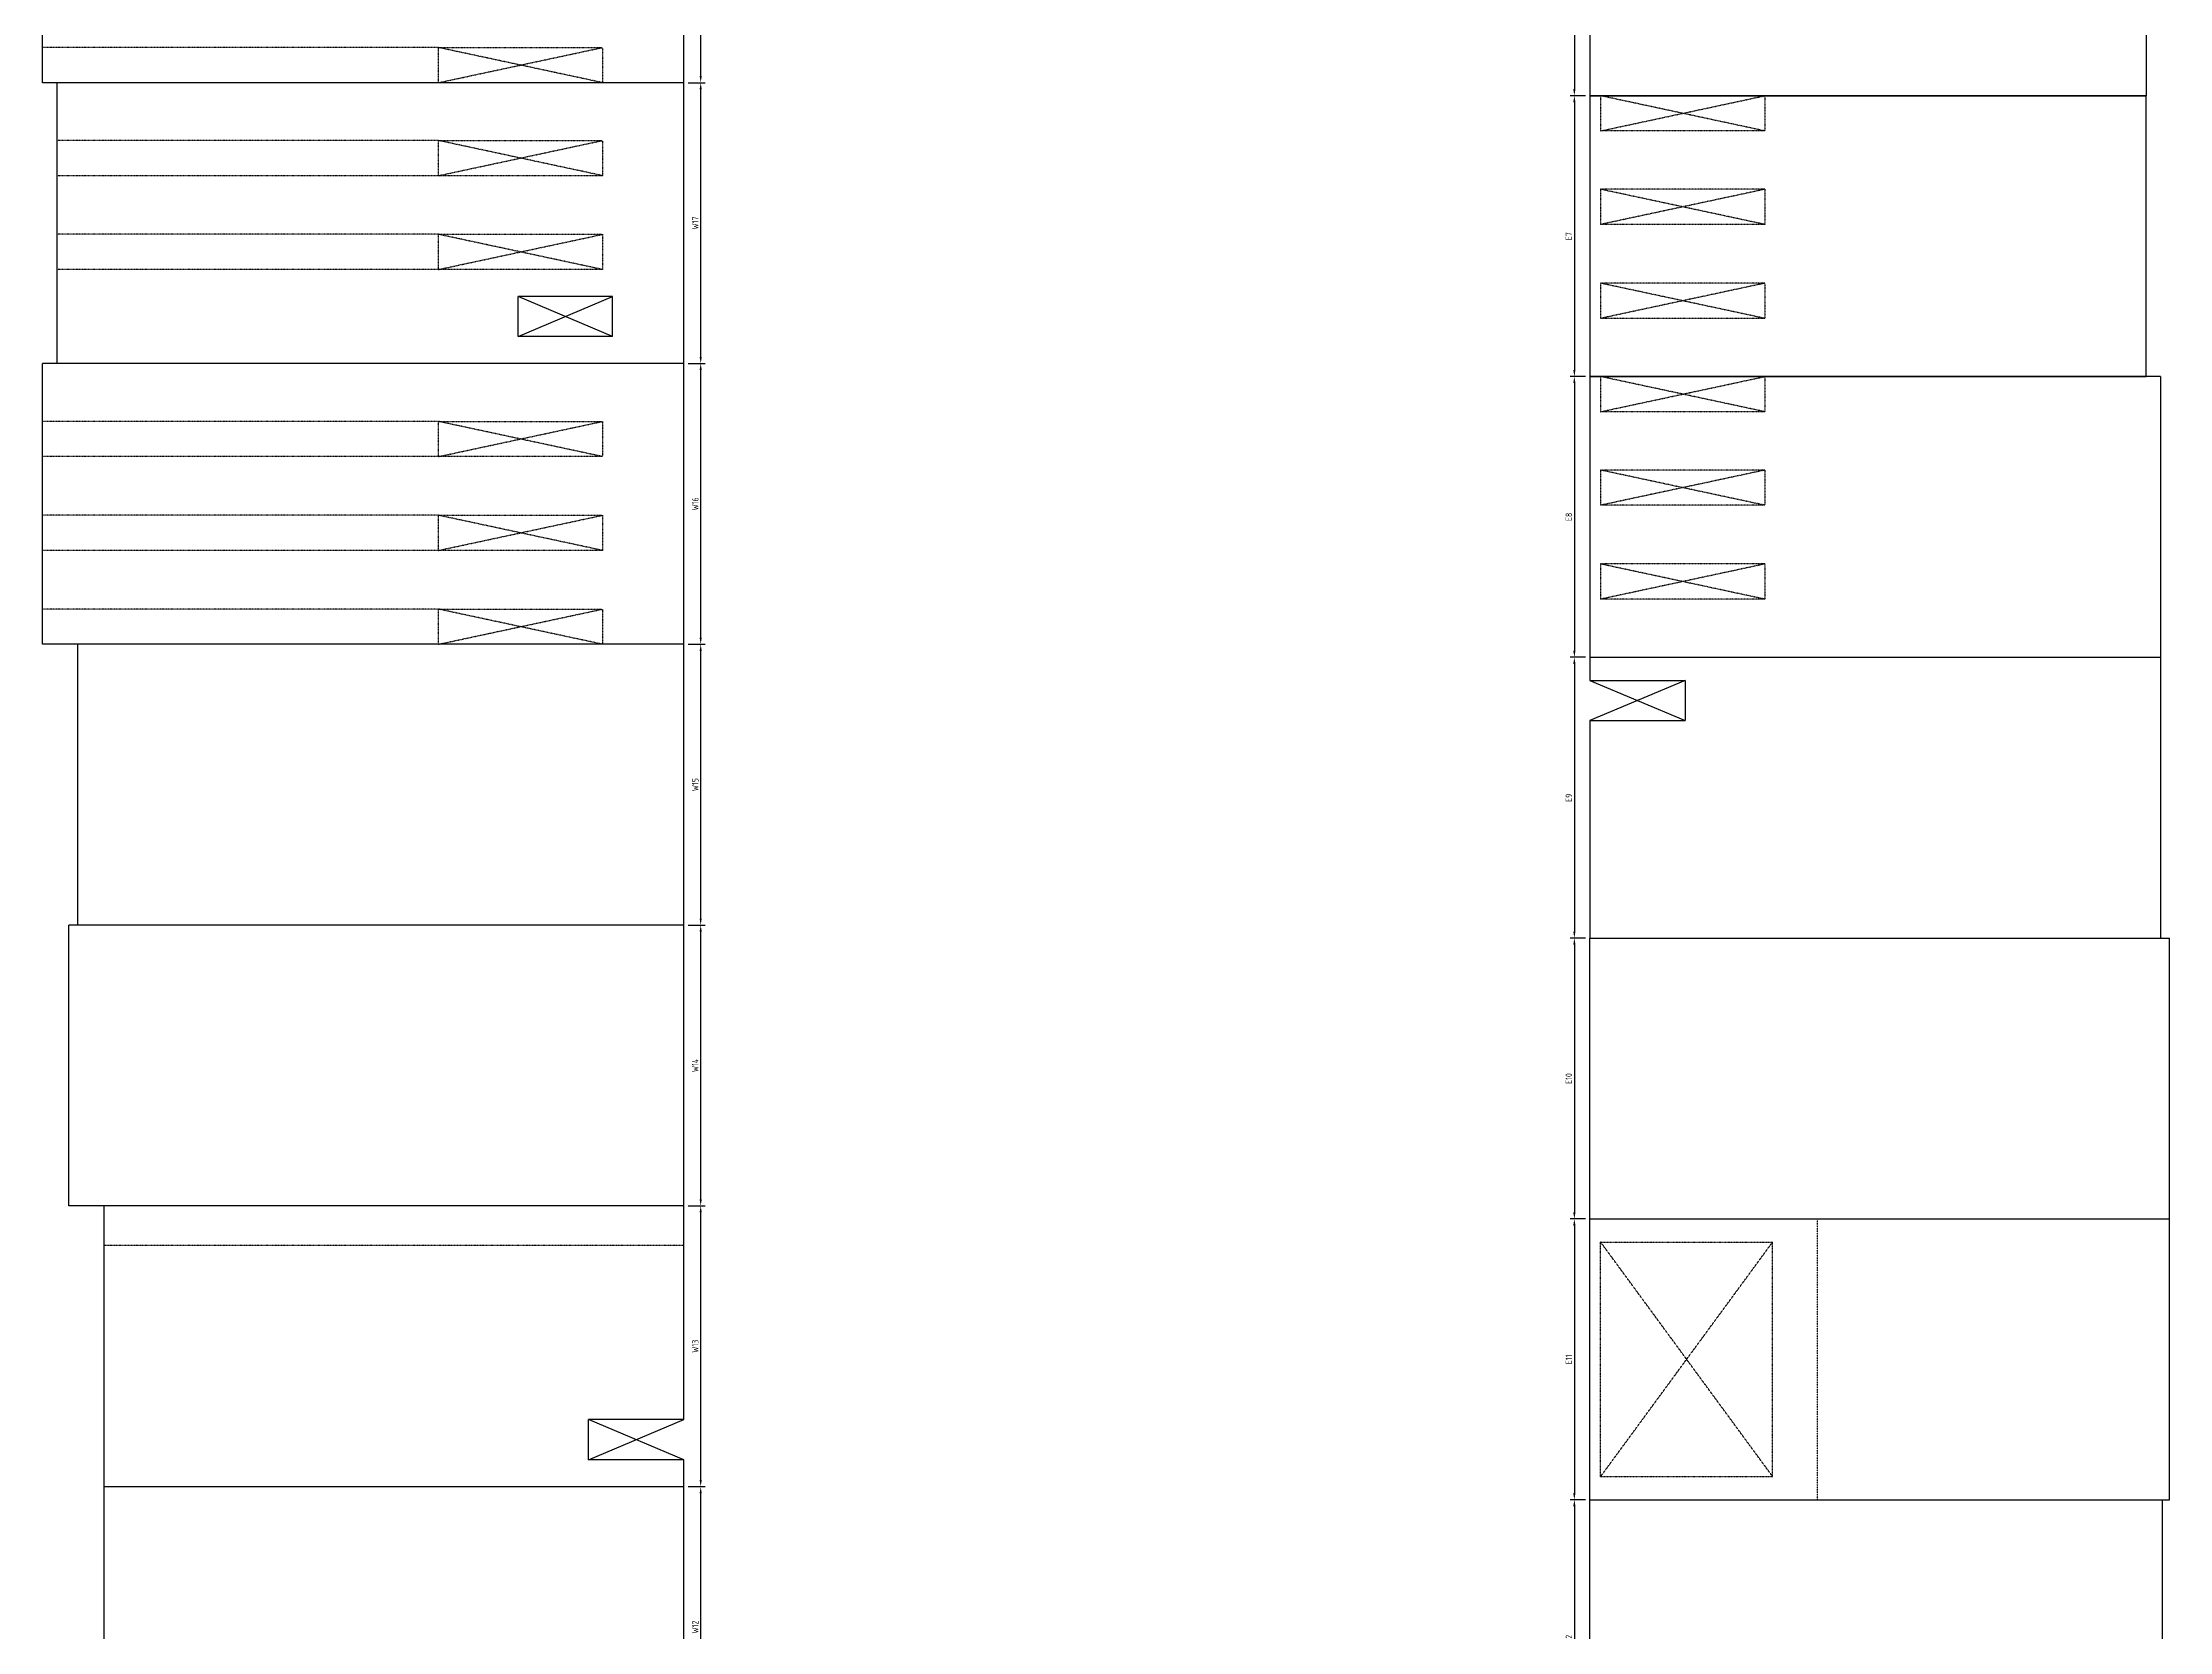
# Model space of a CAD drawing. Header units: inches. Extents: x -10781 to 50822, y -3854 to 38989.
# Drawn here: x -4208 to -2032, y 14758 to 16383 of the extents above; entities that cross this region are included whole.
import ezdxf

# ---------------------------------------------------------------- set-up
doc = ezdxf.new("R2010")
doc.units = ezdxf.units.IN
doc.header["$LTSCALE"] = 0.025
doc.header["$MEASUREMENT"] = 0
doc.linetypes.add('HIDDEN', pattern=[6, 3, -3])
doc.layers.get('Defpoints').update_dxf_attribs({"linetype": 'CONTINUOUS'})
for name, color, linetype in [('0-35', 3, 'CONTINUOUS'), ('0-50', 10, 'CONTINUOUS'), ('hidden', 7, 'HIDDEN')]:
    doc.layers.add(name, color=color, linetype=linetype)
doc.styles.add('AR', font='ARCHQUIK.shx', dxfattribs={"width": 0.8})
doc.dimstyles.new('CADS_DIM_48', dxfattribs={"dimscale": 48, "dimtxt": 0.09375, "dimasz": 0.09375, "dimexe": 0.0625, "dimexo": 0.0625, "dimgap": 0.09375, "dimtad": 0, "dimtih": 1, "dimtoh": 1, "dimzin": 1, "dimdsep": 46, "dimlunit": 4, "dimtxsty": 'AR', "dimblk": 'CLOSED', "dimcen": 0.1875, "dimadec": 0, "dimazin": 0, "dimtfac": 1, "dimtofl": 0, "dimtmove": 0, "dimatfit": 1, "dimldrblk": 'DOTBLANK', "dimfxl": 1, "dimtzin": 0, "dimarcsym": 0})

# ---------------------------------------------------------------- blocks, each defined once
blk = doc.blocks.new('*D179')
at = {"layer": '0-35', "color": 0, "lineweight": -2, "transparency": 16777216}
for p, q in [((-3547.9, 14906.2), (-3530.5, 14906.2)), ((-3535, 14625.7), (-3535, 14899.4)), ((-3547.9, 14618.9), (-3530.5, 14618.9))]:
    blk.add_line(p, q, dxfattribs=at)
at = {"layer": '0-35', "color": 0, "transparency": 16777216}
for points in [[(-3536.1, 14899.4), (-3533.9, 14899.4), (-3535, 14906.2)], [(-3536.1, 14625.7), (-3533.9, 14625.7), (-3535, 14618.9)]]:
    blk.add_solid(points, dxfattribs=at)
at = {"layer": 'Defpoints', "color": 0, "transparency": 16777216}
for p in [(-3552.4, 14906.2), (-3535, 14906.2), (-3552.4, 14618.9)]:
    blk.add_point(p, dxfattribs=at)
at = {"layer": '0-35', "color": 0, "transparency": 16777216, "insert": (-3540.6, 14762.5), "char_height": 6.75, "attachment_point": 5, "rotation": 90, "style": 'AR'}
blk.add_mtext('W12', dxfattribs=at)
blk = doc.blocks.new('_DotBlank')
at = {"layer": '0-35', "color": 0, "lineweight": -2}
blk.add_line((-0.5, 0), (-1, 0), dxfattribs=at)
blk.add_circle((0, 0), 0.5, dxfattribs=at)
blk = doc.blocks.new('*D180')
at = {"layer": '0-35', "color": 0, "lineweight": -2, "transparency": 16777216}
for p, q in [((-3547.9, 15193.4), (-3530.5, 15193.4)), ((-3535, 14912.9), (-3535, 15186.7)), ((-3547.9, 14906.2), (-3530.5, 14906.2))]:
    blk.add_line(p, q, dxfattribs=at)
at = {"layer": '0-35', "color": 0, "transparency": 16777216}
for points in [[(-3536.1, 15186.7), (-3533.9, 15186.7), (-3535, 15193.4)], [(-3536.1, 14912.9), (-3533.9, 14912.9), (-3535, 14906.2)]]:
    blk.add_solid(points, dxfattribs=at)
at = {"layer": 'Defpoints', "color": 0, "transparency": 16777216}
for p in [(-3552.4, 15193.4), (-3535, 15193.4), (-3552.4, 14906.2)]:
    blk.add_point(p, dxfattribs=at)
at = {"layer": '0-35', "color": 0, "transparency": 16777216, "insert": (-3540.6, 15049.8), "char_height": 6.75, "attachment_point": 5, "rotation": 90, "style": 'AR'}
blk.add_mtext('W13', dxfattribs=at)
blk = doc.blocks.new('*D181')
at = {"layer": '0-35', "color": 0, "lineweight": -2, "transparency": 16777216}
for p, q in [((-3547.9, 15480.7), (-3530.5, 15480.7)), ((-3535, 15200.2), (-3535, 15473.9)), ((-3547.9, 15193.4), (-3530.5, 15193.4))]:
    blk.add_line(p, q, dxfattribs=at)
at = {"layer": '0-35', "color": 0, "transparency": 16777216}
for points in [[(-3536.1, 15473.9), (-3533.9, 15473.9), (-3535, 15480.7)], [(-3536.1, 15200.2), (-3533.9, 15200.2), (-3535, 15193.4)]]:
    blk.add_solid(points, dxfattribs=at)
at = {"layer": 'Defpoints', "color": 0, "transparency": 16777216}
for p in [(-3552.4, 15480.7), (-3535, 15480.7), (-3552.4, 15193.4)]:
    blk.add_point(p, dxfattribs=at)
at = {"layer": '0-35', "color": 0, "transparency": 16777216, "insert": (-3540.6, 15337), "char_height": 6.75, "attachment_point": 5, "rotation": 90, "style": 'AR'}
blk.add_mtext('W14', dxfattribs=at)
blk = doc.blocks.new('*D182')
at = {"layer": '0-35', "color": 0, "lineweight": -2, "transparency": 16777216}
for p, q in [((-3547.9, 15767.9), (-3530.5, 15767.9)), ((-3535, 15487.4), (-3535, 15761.2)), ((-3547.9, 15480.7), (-3530.5, 15480.7))]:
    blk.add_line(p, q, dxfattribs=at)
at = {"layer": '0-35', "color": 0, "transparency": 16777216}
for points in [[(-3536.1, 15761.2), (-3533.9, 15761.2), (-3535, 15767.9)], [(-3536.1, 15487.4), (-3533.9, 15487.4), (-3535, 15480.7)]]:
    blk.add_solid(points, dxfattribs=at)
at = {"layer": 'Defpoints', "color": 0, "transparency": 16777216}
for p in [(-3552.4, 15767.9), (-3535, 15767.9), (-3552.4, 15480.7)]:
    blk.add_point(p, dxfattribs=at)
at = {"layer": '0-35', "color": 0, "transparency": 16777216, "insert": (-3540.6, 15624.3), "char_height": 6.75, "attachment_point": 5, "rotation": 90, "style": 'AR'}
blk.add_mtext('W15', dxfattribs=at)
blk = doc.blocks.new('*D183')
at = {"layer": '0-35', "color": 0, "lineweight": -2, "transparency": 16777216}
for p, q in [((-3547.9, 16055.2), (-3530.5, 16055.2)), ((-3535, 15774.7), (-3535, 16048.4)), ((-3547.9, 15767.9), (-3530.5, 15767.9))]:
    blk.add_line(p, q, dxfattribs=at)
at = {"layer": '0-35', "color": 0, "transparency": 16777216}
for points in [[(-3536.1, 16048.4), (-3533.9, 16048.4), (-3535, 16055.2)], [(-3536.1, 15774.7), (-3533.9, 15774.7), (-3535, 15767.9)]]:
    blk.add_solid(points, dxfattribs=at)
at = {"layer": 'Defpoints', "color": 0, "transparency": 16777216}
for p in [(-3552.4, 16055.2), (-3535, 16055.2), (-3552.4, 15767.9)]:
    blk.add_point(p, dxfattribs=at)
at = {"layer": '0-35', "color": 0, "transparency": 16777216, "insert": (-3540.6, 15911.5), "char_height": 6.75, "attachment_point": 5, "rotation": 90, "style": 'AR'}
blk.add_mtext('W16', dxfattribs=at)
blk = doc.blocks.new('*D184')
at = {"layer": '0-35', "color": 0, "lineweight": -2, "transparency": 16777216}
for p, q in [((-3547.9, 16342.4), (-3530.5, 16342.4)), ((-3535, 16061.9), (-3535, 16335.7)), ((-3547.9, 16055.2), (-3530.5, 16055.2))]:
    blk.add_line(p, q, dxfattribs=at)
at = {"layer": '0-35', "color": 0, "transparency": 16777216}
for points in [[(-3536.1, 16335.7), (-3533.9, 16335.7), (-3535, 16342.4)], [(-3536.1, 16061.9), (-3533.9, 16061.9), (-3535, 16055.2)]]:
    blk.add_solid(points, dxfattribs=at)
at = {"layer": 'Defpoints', "color": 0, "transparency": 16777216}
for p in [(-3552.4, 16342.4), (-3535, 16342.4), (-3552.4, 16055.2)]:
    blk.add_point(p, dxfattribs=at)
at = {"layer": '0-35', "color": 0, "transparency": 16777216, "insert": (-3540.6, 16198.8), "char_height": 6.75, "attachment_point": 5, "rotation": 90, "style": 'AR'}
blk.add_mtext('W17', dxfattribs=at)
blk = doc.blocks.new('*D185')
at = {"layer": '0-35', "color": 0, "lineweight": -2, "transparency": 16777216}
for p, q in [((-3547.9, 16629.7), (-3530.5, 16629.7)), ((-3535, 16349.2), (-3535, 16622.9)), ((-3547.9, 16342.4), (-3530.5, 16342.4))]:
    blk.add_line(p, q, dxfattribs=at)
at = {"layer": '0-35', "color": 0, "transparency": 16777216}
for points in [[(-3536.1, 16622.9), (-3533.9, 16622.9), (-3535, 16629.7)], [(-3536.1, 16349.2), (-3533.9, 16349.2), (-3535, 16342.4)]]:
    blk.add_solid(points, dxfattribs=at)
at = {"layer": 'Defpoints', "color": 0, "transparency": 16777216}
for p in [(-3552.4, 16629.7), (-3535, 16629.7), (-3552.4, 16342.4)]:
    blk.add_point(p, dxfattribs=at)
at = {"layer": '0-35', "color": 0, "transparency": 16777216, "insert": (-3540.6, 16486), "char_height": 6.75, "attachment_point": 5, "rotation": 90, "style": 'AR'}
blk.add_mtext('W18', dxfattribs=at)
blk = doc.blocks.new('*D195')
at = {"layer": '0-35', "color": 0, "lineweight": -2, "transparency": 16777216}
for p, q in [((-2629.8, 16616.3), (-2645.6, 16616.3)), ((-2641.1, 16609.6), (-2641.1, 16335.8)), ((-2629.8, 16329.1), (-2645.6, 16329.1))]:
    blk.add_line(p, q, dxfattribs=at)
at = {"layer": '0-35', "color": 0, "transparency": 16777216}
for points in [[(-2642.3, 16609.6), (-2640, 16609.6), (-2641.1, 16616.3)], [(-2642.3, 16335.8), (-2640, 16335.8), (-2641.1, 16329.1)]]:
    blk.add_solid(points, dxfattribs=at)
at = {"layer": 'Defpoints', "color": 0, "transparency": 16777216}
for p in [(-2625.3, 16616.3), (-2641.1, 16329.1), (-2625.3, 16329.1)]:
    blk.add_point(p, dxfattribs=at)
at = {"layer": '0-35', "color": 0, "transparency": 16777216, "insert": (-2646.8, 16472.7), "char_height": 6.75, "attachment_point": 5, "rotation": 90, "style": 'AR'}
blk.add_mtext(' E6', dxfattribs=at)
blk = doc.blocks.new('*D196')
at = {"layer": '0-35', "color": 0, "lineweight": -2, "transparency": 16777216}
for p, q in [((-2629.8, 16329.1), (-2645.6, 16329.1)), ((-2641.1, 16322.3), (-2641.1, 16048.6)), ((-2629.8, 16041.8), (-2645.6, 16041.8))]:
    blk.add_line(p, q, dxfattribs=at)
at = {"layer": '0-35', "color": 0, "transparency": 16777216}
for points in [[(-2642.3, 16322.3), (-2640, 16322.3), (-2641.1, 16329.1)], [(-2642.3, 16048.6), (-2640, 16048.6), (-2641.1, 16041.8)]]:
    blk.add_solid(points, dxfattribs=at)
at = {"layer": 'Defpoints', "color": 0, "transparency": 16777216}
for p in [(-2625.3, 16329.1), (-2641.1, 16041.8), (-2625.3, 16041.8)]:
    blk.add_point(p, dxfattribs=at)
at = {"layer": '0-35', "color": 0, "transparency": 16777216, "insert": (-2646.8, 16185.4), "char_height": 6.75, "attachment_point": 5, "rotation": 90, "style": 'AR'}
blk.add_mtext('E7', dxfattribs=at)
blk = doc.blocks.new('*D197')
at = {"layer": '0-35', "color": 0, "lineweight": -2, "transparency": 16777216}
for p, q in [((-2629.8, 16041.8), (-2645.6, 16041.8)), ((-2641.1, 16035.1), (-2641.1, 15761.3)), ((-2629.8, 15754.6), (-2645.6, 15754.6))]:
    blk.add_line(p, q, dxfattribs=at)
at = {"layer": '0-35', "color": 0, "transparency": 16777216}
for points in [[(-2642.3, 16035.1), (-2640, 16035.1), (-2641.1, 16041.8)], [(-2642.3, 15761.3), (-2640, 15761.3), (-2641.1, 15754.6)]]:
    blk.add_solid(points, dxfattribs=at)
at = {"layer": 'Defpoints', "color": 0, "transparency": 16777216}
for p in [(-2625.3, 16041.8), (-2641.1, 15754.6), (-2625.3, 15754.6)]:
    blk.add_point(p, dxfattribs=at)
at = {"layer": '0-35', "color": 0, "transparency": 16777216, "insert": (-2646.8, 15898.2), "char_height": 6.75, "attachment_point": 5, "rotation": 90, "style": 'AR'}
blk.add_mtext('E8', dxfattribs=at)
blk = doc.blocks.new('*D198')
at = {"layer": '0-35', "color": 0, "lineweight": -2, "transparency": 16777216}
for p, q in [((-2629.8, 15754.6), (-2645.6, 15754.6)), ((-2641.1, 15747.8), (-2641.1, 15474.1)), ((-2629.8, 15467.3), (-2645.6, 15467.3))]:
    blk.add_line(p, q, dxfattribs=at)
at = {"layer": '0-35', "color": 0, "transparency": 16777216}
for points in [[(-2642.3, 15747.8), (-2640, 15747.8), (-2641.1, 15754.6)], [(-2642.3, 15474.1), (-2640, 15474.1), (-2641.1, 15467.3)]]:
    blk.add_solid(points, dxfattribs=at)
at = {"layer": 'Defpoints', "color": 0, "transparency": 16777216}
for p in [(-2625.3, 15754.6), (-2641.1, 15467.3), (-2625.3, 15467.3)]:
    blk.add_point(p, dxfattribs=at)
at = {"layer": '0-35', "color": 0, "transparency": 16777216, "insert": (-2646.8, 15610.9), "char_height": 6.75, "attachment_point": 5, "rotation": 90, "style": 'AR'}
blk.add_mtext('E9', dxfattribs=at)
blk = doc.blocks.new('*D199')
at = {"layer": '0-35', "color": 0, "lineweight": -2, "transparency": 16777216}
for p, q in [((-2629.8, 15467.3), (-2645.6, 15467.3)), ((-2641.1, 15460.6), (-2641.1, 15186.8)), ((-2629.8, 15180.1), (-2645.6, 15180.1))]:
    blk.add_line(p, q, dxfattribs=at)
at = {"layer": '0-35', "color": 0, "transparency": 16777216}
for points in [[(-2642.3, 15460.6), (-2640, 15460.6), (-2641.1, 15467.3)], [(-2642.3, 15186.8), (-2640, 15186.8), (-2641.1, 15180.1)]]:
    blk.add_solid(points, dxfattribs=at)
at = {"layer": 'Defpoints', "color": 0, "transparency": 16777216}
for p in [(-2625.3, 15467.3), (-2641.1, 15180.1), (-2625.3, 15180.1)]:
    blk.add_point(p, dxfattribs=at)
at = {"layer": '0-35', "color": 0, "transparency": 16777216, "insert": (-2646.8, 15323.7), "char_height": 6.75, "attachment_point": 5, "rotation": 90, "style": 'AR'}
blk.add_mtext('E10', dxfattribs=at)
blk = doc.blocks.new('*D200')
at = {"layer": '0-35', "color": 0, "lineweight": -2, "transparency": 16777216}
for p, q in [((-2629.8, 15180.1), (-2645.6, 15180.1)), ((-2641.1, 15173.3), (-2641.1, 14899.6)), ((-2629.8, 14892.8), (-2645.6, 14892.8))]:
    blk.add_line(p, q, dxfattribs=at)
at = {"layer": '0-35', "color": 0, "transparency": 16777216}
for points in [[(-2642.3, 15173.3), (-2640, 15173.3), (-2641.1, 15180.1)], [(-2642.3, 14899.6), (-2640, 14899.6), (-2641.1, 14892.8)]]:
    blk.add_solid(points, dxfattribs=at)
at = {"layer": 'Defpoints', "color": 0, "transparency": 16777216}
for p in [(-2625.3, 15180.1), (-2641.1, 14892.8), (-2625.3, 14892.8)]:
    blk.add_point(p, dxfattribs=at)
at = {"layer": '0-35', "color": 0, "transparency": 16777216, "insert": (-2646.8, 15036.4), "char_height": 6.75, "attachment_point": 5, "rotation": 90, "style": 'AR'}
blk.add_mtext('E11', dxfattribs=at)
blk = doc.blocks.new('*D201')
at = {"layer": '0-35', "color": 0, "lineweight": -2, "transparency": 16777216}
for p, q in [((-2629.8, 14892.8), (-2645.6, 14892.8)), ((-2641.1, 14886.1), (-2641.1, 14612.3)), ((-2629.8, 14605.6), (-2645.6, 14605.6))]:
    blk.add_line(p, q, dxfattribs=at)
at = {"layer": '0-35', "color": 0, "transparency": 16777216}
for points in [[(-2642.3, 14886.1), (-2640, 14886.1), (-2641.1, 14892.8)], [(-2642.3, 14612.3), (-2640, 14612.3), (-2641.1, 14605.6)]]:
    blk.add_solid(points, dxfattribs=at)
at = {"layer": 'Defpoints', "color": 0, "transparency": 16777216}
for p in [(-2625.3, 14892.8), (-2641.1, 14605.6), (-2625.3, 14605.6)]:
    blk.add_point(p, dxfattribs=at)
at = {"layer": '0-35', "color": 0, "transparency": 16777216, "insert": (-2646.8, 14749.2), "char_height": 6.75, "attachment_point": 5, "rotation": 90, "style": 'AR'}
blk.add_mtext('E12', dxfattribs=at)

msp = doc.modelspace()

# ---------------------------------------------------------------- linework, layer by layer
at = {"layer": '0-35'}
for p, q in [((-4208.36541, 16342.41335), (-4208.36541, 16629.66335)), ((-3552.36541, 16342.41335), (-3552.36541, 16629.66335)), ((-2625.2863, 16616.3239), (-2625.2863, 16329.0739)), ((-2056.2863, 16616.3239), (-2056.2863, 16329.0739)), ((-3552.36541, 16342.41335), (-4208.36541, 16342.41335)), ((-3552.36541, 16342.41335), (-4193.36541, 16342.41335)), ((-4193.36541, 16055.16335), (-4193.36541, 16342.41335)), ((-3552.36541, 16055.16335), (-3552.36541, 16342.41335)), ((-2625.2863, 16329.0739), (-2056.2863, 16329.0739)), ((-2056.2863, 16329.0739), (-2625.2863, 16329.0739)), ((-2625.2863, 16329.0739), (-2625.2863, 16041.8239)), ((-2056.2863, 16041.8239), (-2056.2863, 16329.0739)), ((-3625.36541, 16123.78835), (-3721.86541, 16123.78835)), ((-3721.86541, 16082.78835), (-3721.86541, 16123.78835)), ((-3625.36541, 16082.78835), (-3625.36541, 16123.78835)), ((-3625.36541, 16082.78835), (-3721.86541, 16082.78835)), ((-3552.36541, 16055.16335), (-4208.36541, 16055.16335)), ((-4208.36541, 15767.91335), (-4208.36541, 16055.16335)), ((-3552.36541, 16055.16335), (-4193.36541, 16055.16335)), ((-3552.36541, 15767.91335), (-3552.36541, 16055.16335)), ((-2041.2863, 16041.8239), (-2625.2863, 16041.8239)), ((-2625.2863, 16041.8239), (-2625.2863, 15754.5739)), ((-2625.2863, 16041.8239), (-2056.2863, 16041.8239)), ((-2041.2863, 16041.8239), (-2041.2863, 15754.5739)), ((-3552.36541, 15767.91335), (-4208.36541, 15767.91335)), ((-3552.36541, 15767.91335), (-4172.36541, 15767.91335)), ((-4172.36541, 15480.66335), (-4172.36541, 15767.91335)), ((-3552.36541, 15480.66335), (-3552.36541, 15767.91335)), ((-2625.2863, 15754.5739), (-2041.2863, 15754.5739)), ((-2625.2863, 15754.5739), (-2041.2863, 15754.5739)), ((-2625.2863, 15754.5739), (-2625.2863, 15730.9489)), ((-2041.2863, 15754.5739), (-2041.2863, 15467.3239)), ((-2625.2863, 15730.9489), (-2527.7863, 15730.9489)), ((-2527.7863, 15730.9489), (-2527.7863, 15689.9489)), ((-2625.2863, 15689.9489), (-2527.7863, 15689.9489)), ((-2625.2863, 15689.9489), (-2625.2863, 15467.3239)), ((-3552.36541, 15480.66335), (-4181.36541, 15480.66335)), ((-4181.36541, 15193.41335), (-4181.36541, 15480.66335)), ((-3552.36541, 15480.66335), (-4172.36541, 15480.66335)), ((-3552.36541, 15193.41335), (-3552.36541, 15480.66335)), ((-2625.2863, 15467.3239), (-2032.2863, 15467.3239)), ((-2625.2863, 15180.0739), (-2625.2863, 15467.3239)), ((-2625.2863, 15467.3239), (-2041.2863, 15467.3239)), ((-2032.2863, 15180.0739), (-2032.2863, 15467.3239)), ((-3552.36541, 15193.41335), (-4181.36541, 15193.41335)), ((-3552.36541, 15193.41335), (-4145.36541, 15193.41335)), ((-4145.36541, 14906.16335), (-4145.36541, 15193.41335)), ((-3552.36541, 14974.78835), (-3552.36541, 15193.41335)), ((-2625.2863, 15180.0739), (-2032.2863, 15180.0739)), ((-2625.2863, 15180.0739), (-2032.2863, 15180.0739)), ((-2625.2863, 14892.8239), (-2625.2863, 15180.0739)), ((-2032.2863, 14892.8239), (-2032.2863, 15180.0739)), ((-3552.36541, 14974.78835), (-3649.86541, 14974.78835)), ((-3649.86541, 14933.78835), (-3649.86541, 14974.78835)), ((-3552.36541, 14933.78835), (-3649.86541, 14933.78835)), ((-3552.36541, 14906.16335), (-3552.36541, 14933.78835)), ((-3552.36541, 14906.16335), (-4145.36541, 14906.16335)), ((-4145.36541, 14618.91335), (-4145.36541, 14906.16335)), ((-3552.36541, 14906.16335), (-4145.36541, 14906.16335)), ((-3552.36541, 14618.91335), (-3552.36541, 14906.16335)), ((-2625.2863, 14892.8239), (-2032.2863, 14892.8239)), ((-2625.2863, 14892.8239), (-2039.2863, 14892.8239)), ((-2625.2863, 14670.1989), (-2625.2863, 14892.8239)), ((-2039.2863, 14605.5739), (-2039.2863, 14892.8239))]:
    msp.add_line(p, q, dxfattribs=at)
at = {"layer": '0-35', "color": 0, "linetype": 'HIDDEN', "ltscale": 2}
msp.add_line((-2392.2863, 14892.8239), (-2392.2863, 15180.0739), dxfattribs=at)
at = {"layer": '0-50'}
for p, q in [((-3721.86541, 16082.78835), (-3625.36541, 16123.78835)), ((-3625.36541, 16082.78835), (-3721.86541, 16123.78835)), ((-3649.86541, 14933.78835), (-3552.36541, 14974.78835)), ((-3552.36541, 14933.78835), (-3649.86541, 14974.78835))]:
    msp.add_line(p, q, dxfattribs=at)
for points in [[(-2527.7863, 15730.9489), (-2625.2863, 15689.9489)], [(-2625.2863, 15730.9489), (-2527.7863, 15689.9489)]]:
    msp.add_lwpolyline(points, dxfattribs=at)
at = {"layer": 'hidden'}
for p, q in [((-3803.36541, 16378.41335), (-4208.36541, 16378.41335)), ((-3635.36541, 16342.41335), (-3803.36541, 16378.41335)), ((-3803.36541, 16342.41335), (-3635.36541, 16378.41335)), ((-2614.30105, 16329.0739), (-2614.30105, 16293.03773)), ((-2446.22049, 16329.0739), (-2446.22049, 16293.03773)), ((-3803.36541, 16283.28835), (-4193.36541, 16283.28835)), ((-3803.36541, 16247.28835), (-3635.36541, 16283.28835)), ((-3635.36541, 16247.28835), (-3803.36541, 16283.28835)), ((-2446.22049, 16293.03773), (-2614.30105, 16293.03773)), ((-3803.36541, 16247.28835), (-4193.36541, 16247.28835)), ((-2446.22049, 16233.37913), (-2614.30105, 16233.37913)), ((-2614.30105, 16233.37913), (-2614.30105, 16197.38744)), ((-2446.22049, 16233.37913), (-2446.22049, 16197.38744)), ((-2446.22049, 16197.38744), (-2614.30105, 16197.38744)), ((-3803.36541, 16187.28835), (-4193.36541, 16187.28835)), ((-3803.36541, 16151.28835), (-3635.36541, 16187.28835)), ((-3635.36541, 16151.28835), (-3803.36541, 16187.28835)), ((-3803.36541, 16151.28835), (-4193.36541, 16151.28835)), ((-2446.22049, 16137.32645), (-2614.30105, 16137.32645)), ((-2614.30105, 16137.32645), (-2614.30105, 16101.29028)), ((-2446.22049, 16137.32645), (-2446.22049, 16101.29028)), ((-2446.22049, 16101.29028), (-2614.30105, 16101.29028)), ((-2614.30105, 16041.8239), (-2614.30105, 16005.78773)), ((-2446.22049, 16041.8239), (-2446.22049, 16005.78773)), ((-3803.36541, 15995.91335), (-4208.36541, 15995.91335)), ((-3803.36541, 15959.91335), (-3635.36541, 15995.91335)), ((-3635.36541, 15959.91335), (-3803.36541, 15995.91335)), ((-2446.22049, 16005.78773), (-2614.30105, 16005.78773)), ((-3803.36541, 15959.91335), (-4208.36541, 15959.91335)), ((-2446.22049, 15946.12913), (-2614.30105, 15946.12913)), ((-2614.30105, 15946.12913), (-2614.30105, 15910.13744)), ((-2446.22049, 15946.12913), (-2446.22049, 15910.13744)), ((-2446.22049, 15910.13744), (-2614.30105, 15910.13744)), ((-3803.36541, 15899.91335), (-4208.36541, 15899.91335)), ((-3803.36541, 15863.91335), (-3635.36541, 15899.91335)), ((-3635.36541, 15863.91335), (-3803.36541, 15899.91335)), ((-3803.36541, 15863.91335), (-4208.36541, 15863.91335)), ((-2446.22049, 15850.07645), (-2614.30105, 15850.07645)), ((-2614.30105, 15850.07645), (-2614.30105, 15814.04028)), ((-2446.22049, 15850.07645), (-2446.22049, 15814.04028)), ((-3803.36541, 15803.91335), (-4208.36541, 15803.91335)), ((-3635.36541, 15767.91335), (-3803.36541, 15803.91335)), ((-3803.36541, 15767.91335), (-3635.36541, 15803.91335)), ((-2446.22049, 15814.04028), (-2614.30105, 15814.04028)), ((-3552.36541, 15152.78835), (-4145.36541, 15152.78835)), ((-2614.2863, 14916.49669), (-2614.2863, 15156.42078)), ((-2614.2863, 15156.42078), (-2438.2863, 15156.42078)), ((-2438.2863, 14916.49669), (-2438.2863, 15156.42078)), ((-2614.2863, 14916.49669), (-2438.2863, 14916.49669))]:
    msp.add_line(p, q, dxfattribs=at)
for points in [[(-3803.36541, 16342.41335), (-3803.36541, 16378.41335), (-3635.36541, 16378.41335), (-3635.36541, 16342.41335)], [(-3803.36541, 16247.28835), (-3803.36541, 16283.28835), (-3635.36541, 16283.28835), (-3635.36541, 16247.28835)], [(-3803.36541, 16151.28835), (-3803.36541, 16187.28835), (-3635.36541, 16187.28835), (-3635.36541, 16151.28835)], [(-3803.36541, 15959.91335), (-3803.36541, 15995.91335), (-3635.36541, 15995.91335), (-3635.36541, 15959.91335)], [(-3803.36541, 15863.91335), (-3803.36541, 15899.91335), (-3635.36541, 15899.91335), (-3635.36541, 15863.91335)], [(-3803.36541, 15767.91335), (-3803.36541, 15803.91335), (-3635.36541, 15803.91335), (-3635.36541, 15767.91335)]]:
    msp.add_lwpolyline(points, close=True, dxfattribs=at)
for points in [[(-2446.22049, 16293.03773), (-2614.30105, 16329.0739)], [(-2614.30105, 16293.03773), (-2446.22049, 16329.0739)], [(-2446.22049, 16197.38744), (-2614.30105, 16233.37913)], [(-2446.22049, 16233.37913), (-2614.30105, 16197.38744)], [(-2446.22049, 16101.29028), (-2614.30105, 16137.32645)], [(-2446.22049, 16137.32645), (-2614.30105, 16101.29028)], [(-2446.22049, 16005.78773), (-2614.30105, 16041.8239)], [(-2614.30105, 16005.78773), (-2446.22049, 16041.8239)], [(-2446.22049, 15910.13744), (-2614.30105, 15946.12913)], [(-2446.22049, 15946.12913), (-2614.30105, 15910.13744)], [(-2446.22049, 15814.04028), (-2614.30105, 15850.07645)], [(-2446.22049, 15850.07645), (-2614.30105, 15814.04028)], [(-2438.2863, 14916.49669), (-2614.2863, 15156.42078)], [(-2614.2863, 14916.49669), (-2438.2863, 15156.42078)]]:
    msp.add_lwpolyline(points, dxfattribs=at)

# ---------------------------------------------------------------- dimensions: what is measured, and where the dimension line sits
at = {"layer": '0-35'}
for base, p1, p2, angle, text, picture, middle in [((-3534.9912, 16629.66335), (-3552.36541, 16342.41335), (-3552.36541, 16629.66335), 90, 'W18', '*D185', (-3540.6162, 16486.03835)), ((-2641.13878, 16329.0739), (-2625.2863, 16616.3239), (-2625.2863, 16329.0739), 270, ' E6', '*D195', (-2646.76378, 16472.6989)), ((-3534.9912, 16342.41335), (-3552.36541, 16055.16335), (-3552.36541, 16342.41335), 90, 'W17', '*D184', (-3540.6162, 16198.78835)), ((-2641.13878, 16041.8239), (-2625.2863, 16329.0739), (-2625.2863, 16041.8239), 270, 'E7', '*D196', (-2646.76378, 16185.4489)), ((-3534.9912, 16055.16335), (-3552.36541, 15767.91335), (-3552.36541, 16055.16335), 90, 'W16', '*D183', (-3540.6162, 15911.53835)), ((-2641.13878, 15754.5739), (-2625.2863, 16041.8239), (-2625.2863, 15754.5739), 270, 'E8', '*D197', (-2646.76378, 15898.1989)), ((-3534.9912, 15767.91335), (-3552.36541, 15480.66335), (-3552.36541, 15767.91335), 90, 'W15', '*D182', (-3540.6162, 15624.28835)), ((-2641.13878, 15467.3239), (-2625.2863, 15754.5739), (-2625.2863, 15467.3239), 270, 'E9', '*D198', (-2646.76378, 15610.9489)), ((-3534.9912, 15480.66335), (-3552.36541, 15193.41335), (-3552.36541, 15480.66335), 90, 'W14', '*D181', (-3540.6162, 15337.03835)), ((-2641.13878, 15180.0739), (-2625.2863, 15467.3239), (-2625.2863, 15180.0739), 270, 'E10', '*D199', (-2646.76378, 15323.6989)), ((-3534.9912, 15193.41335), (-3552.36541, 14906.16335), (-3552.36541, 15193.41335), 90, 'W13', '*D180', (-3540.6162, 15049.78835)), ((-2641.13878, 14892.8239), (-2625.2863, 15180.0739), (-2625.2863, 14892.8239), 270, 'E11', '*D200', (-2646.76378, 15036.4489)), ((-3534.9912, 14906.16335), (-3552.36541, 14618.91335), (-3552.36541, 14906.16335), 90, 'W12', '*D179', (-3540.6162, 14762.53835)), ((-2641.13878, 14605.5739), (-2625.2863, 14892.8239), (-2625.2863, 14605.5739), 270, 'E12', '*D201', (-2646.76378, 14749.1989))]:
    dim = msp.add_linear_dim(base=base, p1=p1, p2=p2, angle=angle, text=text, dimstyle='CADS_DIM_48', override={"dimscale": 72, "dimgap": 0.03125, "dimtad": 1, "dimtih": 0, "dimtoh": 0, "dimdec": 4, "dimtdec": 4, "dimtmove": 1}, dxfattribs=at)
    dim.commit()
    dim.dimension.update_dxf_attribs({"geometry": picture, "text_midpoint": middle})

doc.saveas('drawing.dxf')
